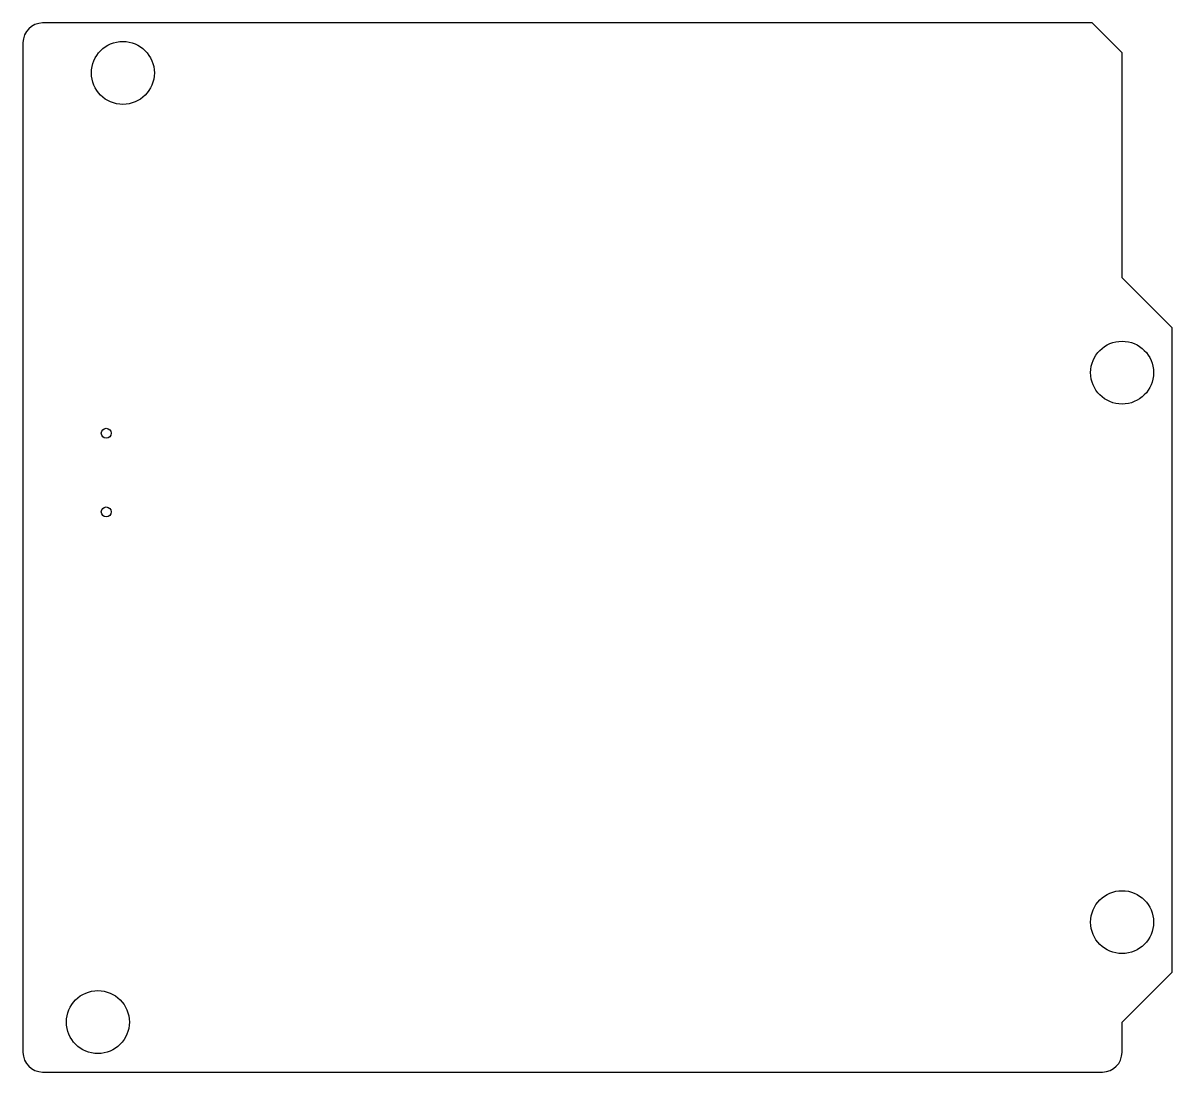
# Model space of a CAD drawing. Extents: x 0 to 2.3, y 0 to 2.1.
import ezdxf

# ---------------------------------------------------------------- set-up
doc = ezdxf.new("R2010")
doc.units = 0
doc.layers.add('20', color=31, linetype='CONTINUOUS')

msp = doc.modelspace()

# ---------------------------------------------------------------- linework, layer by layer
at = {"layer": '20'}
for p, q in [((2.14, 2.1), (0.03937, 2.1)), ((2.14, 2.1), (2.2, 2.04)), ((0, 2.06063), (0, 0.03937)), ((2.2, 1.59), (2.2, 2.04)), ((2.3, 1.49), (2.2, 1.59)), ((2.3, 0.2), (2.3, 1.49)), ((2.2, 0.1), (2.3, 0.2)), ((2.2, 0.03937), (2.2, 0.1)), ((0.03937, 0), (2.16063, 0))]:
    msp.add_line(p, q, dxfattribs=at)
for centre, radius in [((0.2, 2), 0.062992), ((2.2, 1.4), 0.062992), ((0.166614, 1.27874), 0.009843), ((0.166614, 1.12126), 0.009843), ((2.2, 0.3), 0.062992), ((0.15, 0.1), 0.062992)]:
    msp.add_circle(centre, radius, dxfattribs=at)
for centre, start, end in [((0.03937, 2.06063), 90, 180), ((0.03937, 0.03937), 180, 270), ((2.16063, 0.03937), 270, 0)]:
    msp.add_arc(centre, 0.03937, start, end, dxfattribs=at)

doc.saveas('drawing.dxf')
